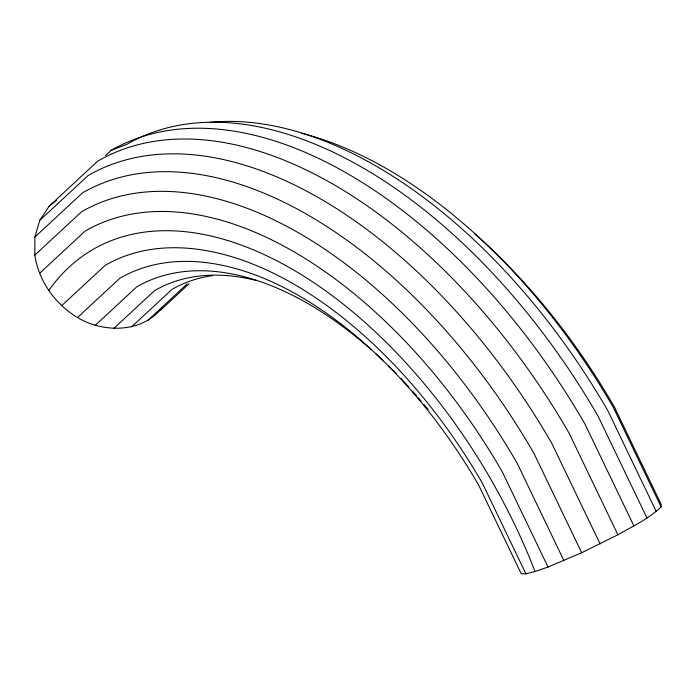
<?xml version="1.0" encoding="UTF-8"?>
<svg xmlns="http://www.w3.org/2000/svg" width="696" height="696" viewBox="0 0 696 696"><rect width="100%" height="100%" fill="white"/><g stroke="black" fill="none" stroke-linecap="round" stroke-linejoin="round"><path stroke-width="1.04" d="M34.8 255.127L34.887 237.04L39.742 220.397L49.025 206.338L97.814 161.081A471.288 272.101 60 0 1 569.111 433.182L617.9 534.78L581.673 552.728L548.013 567.023L535.05 571.538L525.915 573.843L521.234 573.782L478.761 485.338A358.814 207.164 60 0 0 119.947 278.183L77.474 317.576C55.167 303.969 38.75 281.158 34.8 255.127L81.589 211.732A435.539 251.456 60 0 1 517.128 463.188L563.917 560.611M617.9 534.78C632.673 526.193 648.75 518.92 661.113 506.862L661.2 504.443L614.411 407.021A435.539 251.456 60 0 0 474.655 233.778M77.474 317.576C103.721 333.149 142.341 333.097 162.281 307.562M105.522 155.547L111.047 150.423L126.889 144.298A471.288 272.101 60 0 1 598.186 416.391L646.976 517.998M39.742 220.397L88.105 175.54A463.623 267.673 60 0 1 551.728 443.213L600.091 543.915M34.887 237.04L82.572 192.818A451.426 260.635 60 0 1 533.997 453.453L581.673 552.728M39.481 273.432L85.225 231.002A417.035 240.773 60 0 1 502.26 471.775L548.013 567.023M61.57 305.753L105.087 265.394A377.319 217.848 60 0 1 482.406 483.242L525.915 573.843M95.239 325.363L136.825 286.796A342.919 197.986 60 0 1 371.038 349.549M113.657 328.564L154.555 290.632A330.722 190.948 60 0 1 256.076 280.41M131.466 326.99L171.929 289.449A323.057 186.519 60 0 1 212.602 275.616M147.456 320.717L187.015 284.029M160.541 310.199L189.103 283.707M49.025 206.338L56.385 200.422M661.113 506.862L613.428 407.586A451.426 260.635 60 0 0 301.777 133.31M656.258 511.49L607.895 410.788A463.623 267.673 60 0 0 209.948 122.365M633.891 525.941L584.953 424.029A473.906 273.606 60 0 0 111.047 150.423M48.616 290.702A397.172 229.306 60 0 1 535.05 571.538M375.64 353.69A342.919 197.986 60 0 1 383.296 360.824M388.638 365.983A342.919 197.986 60 0 1 396.198 373.587M400.705 378.267A342.919 197.986 60 0 1 408.856 387.054M412.51 391.135A342.919 197.986 60 0 1 416.852 396.085M418.287 397.755A342.919 197.986 60 0 1 421.132 401.105M423.96 404.472A342.919 197.986 60 0 1 428.144 409.579"/></g></svg>
